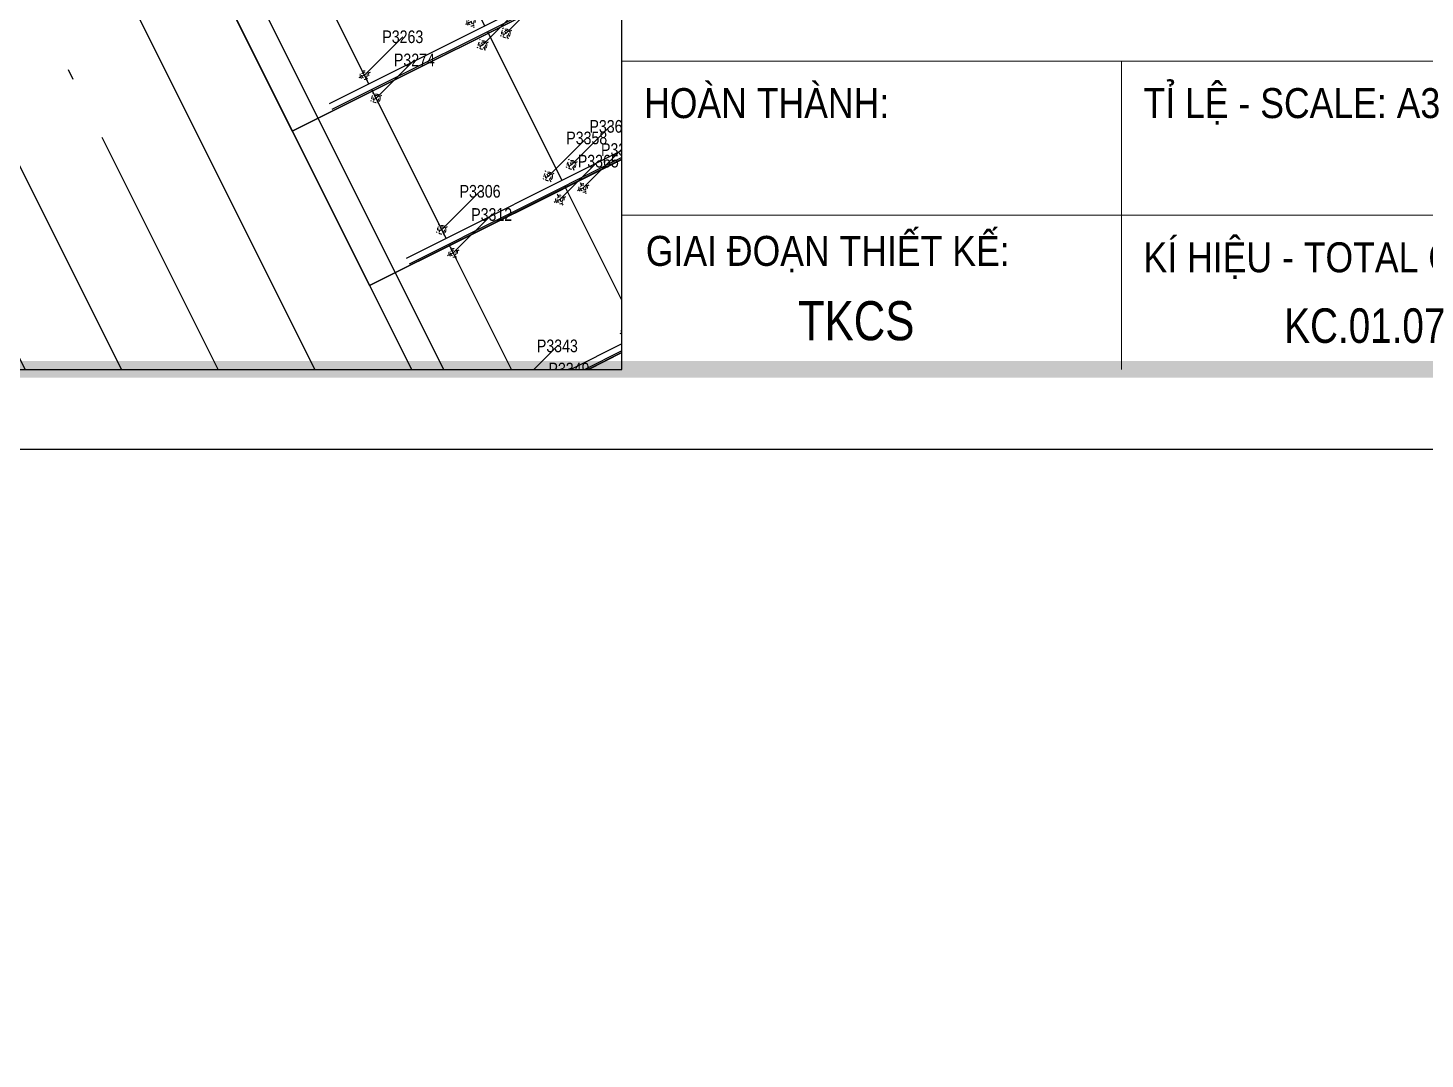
# Model space of a CAD drawing. Header units: millimetres. Extents: x 0 to 571985, y 0 to 2066666.
# Drawn here: x 568750.43 to 568798.95, y 2064740.47 to 2064776.27 of the extents above; entities that cross this region are included whole.
import ezdxf
from ezdxf.enums import TextEntityAlignment as Align
from ezdxf.xclip import XClip

# ---------------------------------------------------------------- set-up
doc = ezdxf.new("R2010")
doc.units = ezdxf.units.MM
for name, pattern in [('ACAD_ISO10W100', [18.5, 12, -3, 0.5, -3]), ('CENTER', [3, 1.5, -0.5, 0.5, -0.5]), ('CENTER2', [1.125, 0.75, -0.125, 0.125, -0.125]), ('HIDDEN', [0.75, 0.5, -0.25]), ('Xref Grid (A1)$0$CENTER2', [1.125, 0.75, -0.125, 0.125, -0.125])]:
    doc.linetypes.add(name, pattern=pattern)
for name, color, linetype in [('01.AXIS', 160, 'CENTER2'), ('13.BEAM', 8, 'Continuous'), ('CDC.01.AXIS', 160, 'CENTER2'), ('ChiaLo', 128, 'CENTER'), ('datOlienke', 42, 'Continuous'), ('LogDg', 7, 'Continuous'), ('LoLK', 6, 'Continuous'), ('RANHGIOI', 2, 'HIDDEN'), ('TimDg', 222, 'Continuous'), ('ViaHeS', 32, 'Continuous'), ('Xref Grid (A1)$0$01.AXIS', 160, 'Xref Grid (A1)$0$CENTER2')]:
    doc.layers.add(name, color=color, linetype=linetype)
for name, color, linetype, lineweight in [('A-KY HIEU', 34, 'Continuous', 20), ('A-NET THAY', 125, 'Continuous', 18), ('A-TEXT', 7, 'Continuous', 18), ('A-TUONG', 255, 'Continuous', 35), ('boDnv', 54, 'Continuous', 25), ('E- RANH GIOI', 1, 'CENTER', 13), ('kata_text', 254, 'Continuous', 30)]:
    doc.layers.add(name, color=color, linetype=linetype, lineweight=lineweight)
doc.styles.add('A1-arial', font='arial.ttf')
doc.styles.add('AA - Arial - Regular', font='arial.ttf', dxfattribs={"height": 250})
doc.styles.add('Arial', font='arial.ttf')
doc.styles.add('kata_dim', font='vnrms.shx', dxfattribs={"width": 0.66, "oblique": 7})
doc.styles.add('kata_text', font='arial.ttf', dxfattribs={"width": 0.8})
doc.styles.add('rms', font='romans.shx', dxfattribs={"width": 0.7, "bigfont": 'vns.shx'})
doc.linetypes.add('ADL', pattern='A,0.125,-0.15,["++",rms,S=0.5,R=0,X=0,Y=-0.2245],-1.35,1.125', length=2.75)
doc.dimstyles.new('kata_dim_iso', dxfattribs={"dimtxt": 2.5, "dimasz": 1.5, "dimexe": 1.5, "dimexo": 2.5, "dimtad": 1, "dimdec": 0, "dimzin": 0, "dimdsep": 46, "dimtxsty": 'kata_dim', "dimblk": 'kata_block_ArchTick', "dimcen": 0.09, "dimdle": 1.2, "dimclrd": 8, "dimclre": 8, "dimclrt": 3, "dimadec": 0, "dimazin": 0, "dimtfac": 1, "dimtdec": 0, "dimtix": 1, "dimtofl": 0, "dimtmove": 0, "dimatfit": 3, "dimfxl": 3.75, "dimfxlon": 1, "dimtolj": 1, "dimtzin": 0, "dimarcsym": 0})

# ---------------------------------------------------------------- blocks, each defined once
blk = doc.blocks.new('A$C33BC4D2A')
at = {"layer": 'A-KY HIEU', "color": 0}
for p, q in [((353.662, -4.903), (353.662, -292.097)), ((353.662, -273.174), (414.985, -273.174)), ((384.324, -273.174), (384.324, -292.097)), ((353.662, -282.635), (414.985, -282.635))]:
    blk.add_line(p, q, dxfattribs=at)
at = {"layer": 'A-KY HIEU', "color": 0, "const_width": 1.022}
blk.add_lwpolyline([(14.345, -292.097), (14.345, -4.903), (414.985, -4.903), (414.985, -292.097)], close=True, dxfattribs=at)
at = {"layer": 'Defpoints', "color": 125}
blk.add_lwpolyline([(0, -297), (420, -297), (420, 0), (0, 0)], close=True, dxfattribs=at)
at = {"layer": 'A-TEXT', "style": 'Arial', "width": 0.85}
for s, p in [('HOÀN THÀNH:', (355.024, -276.678)), ('TỈ LỆ - SCALE: A3', (385.685, -276.678)), ('KÍ HIỆU - TOTAL CODE:', (385.685, -286.14))]:
    blk.add_text(s, height=1.83967, dxfattribs=at).set_placement(p)
blk.add_text('GIAI ĐOẠN THIẾT KẾ:', height=1.83967, dxfattribs=at).set_placement((355.131, -284.826), align=Align.MIDDLE_LEFT)
at = {"layer": 'A-TEXT', "color": 6, "style": 'A1-arial', "width": 0.8}
blk.add_text('TKCS', height=2.4, dxfattribs=at).set_placement((364.466, -290.312))
blk = doc.blocks.new('NEN')
at = {"layer": 'boDnv', "color": 10, "linetype": 'ADL', "ltscale": 0.25}
for points in [[(156.672, 80.693), (146.026, 101.979), (139.956, 104.181), (-3.204, 41.78), (-5.746, 35.822), (2.49, 13.482), (8.01, 11.127), (154.618, 75.032)], [(183.1, -44.001), (207.084, -30.046), (208.943, -23.819), (166.891, 60.261), (160.821, 62.463), (135.405, 51.385), (133.351, 45.723), (177.371, -42.291)], [(138.064, -70.202), (163.347, -55.493), (165.206, -49.265), (120.533, 40.055), (114.463, 42.257), (87.67, 30.578), (85.617, 24.916), (132.335, -68.493)], [(72.798, 19.248), (66.728, 21.45), (39.936, 9.771), (37.882, 4.109), (87.299, -94.695), (93.027, -96.404), (118.311, -81.695), (120.17, -75.467)]]:
    blk.add_lwpolyline(points, close=True, dxfattribs=at)
at = {"layer": 'ChiaLo', "ltscale": 5}
for points in [[(152.12, 92.029), (-2.661, 24.563)], [(196.229, -37.519), (148.388, 58.135)], [(116.573, 25.616), (108.915, 40.929)], [(151.192, -63.721), (100.653, 37.328)], [(100.475, 17.564), (92.391, 33.727)], [(90.637, 12.644), (126.412, 30.537)], [(149.1, 12), (183.533, 29.222)], [(93.32, 7.278), (129.095, 25.17)], [(151.784, 6.634), (186.217, 23.856)], [(96.004, 1.911), (131.779, 19.804)], [(154.468, 1.268), (188.901, 18.489)], [(106.156, -89.923), (52.918, 16.521)], [(98.688, -3.455), (134.463, 14.438)], [(157.151, -4.099), (191.585, 13.123)], [(101.372, -8.821), (137.147, 9.072)], [(159.835, -9.465), (194.269, 7.757)], [(162.519, -14.831), (196.953, 2.391)], [(106.74, -19.554), (142.515, -1.661)], [(165.203, -20.197), (199.637, -2.976)], [(109.424, -24.92), (145.199, -7.027)], [(167.887, -25.564), (202.321, -8.342)], [(112.108, -30.286), (147.883, -12.393)], [(170.571, -30.93), (205.004, -13.708)], [(114.792, -35.652), (150.567, -17.76)]]:
    blk.add_lwpolyline(points, dxfattribs=at)
at = {"layer": 'datOlienke'}
for points in [[(157.758, 80.756), (146.742, 102.783), (139.922, 105.257), (-3.967, 42.538), (-6.821, 35.849), (1.701, 12.732), (8.014, 10.038), (155.411, 74.287)], [(183.229, -45.083), (207.929, -30.712), (210.015, -23.726), (167.607, 61.065), (160.787, 63.539), (134.612, 52.13), (132.265, 45.66), (176.67, -43.125)], [(138.192, -71.285), (164.192, -56.158), (166.277, -49.172), (121.249, 40.859), (114.429, 43.333), (86.877, 31.323), (84.53, 24.853), (131.634, -69.327)], [(73.514, 20.052), (66.694, 22.526), (39.142, 10.516), (36.795, 4.047), (86.598, -95.529), (93.156, -97.487), (119.156, -82.36), (121.241, -75.374)]]:
    blk.add_lwpolyline(points, close=True, dxfattribs=at)
at = {"layer": 'LogDg'}
blk.add_lwpolyline([(34.296, -348.766, -0.124666), (14.114, -339.771, 0.262937), (-5.331, -336.771, -0.009345), (-40.959, -349.473), (-145.868, -384.68, 0.405257), (-155.456, -403.235), (-146.557, -432.72), (-158.046, -436.187), (-166.572, -407.936, 0.423227), (-185.704, -398.049), (-272.077, -427.035, 0.40652), (-277.181, -436.964), (-262.947, -483.397), (-271.552, -486.035), (-285.593, -440.232, 0.421949), (-295.787, -434.992), (-422.26, -477.436, 0.346831), (-427.684, -485.726), (-426.662, -497.249, 0.109851), (-417.21, -527.045), (-422.398, -530.058, -0.109851), (-432.639, -497.779), (-433.194, -491.512, 0.484967), (-443.708, -484.634), (-484.199, -498.222, 0.36701), (-492.228, -511.51), (-484.402, -560.012), (-490.326, -560.967), (-497.433, -516.92, 0.457512), (-512.889, -507.388), (-525.337, -511.314, 0.375227), (-533.554, -524.795, 0.049445), (-523.248, -562.118), (-518.404, -576.577), (-525.515, -578.96), (-530.307, -564.659, -0.044276), (-540.221, -530.036, 0.448349), (-555.614, -520.863), (-568.853, -525.038), (-576.072, -502.149), (-552.391, -494.681, 0.333336), (-544.003, -482.976), (-545.865, -397.305, 0.120559), (-569.998, -307.198), (-621.979, -219.712, 0.334943), (-635.359, -214.239), (-686.931, -227.855), (-689.803, -216.977), (-647.957, -205.93, 0.498191), (-640.704, -188.198), (-654.378, -165.183, -0.144979), (-668.853, -108.061), (-659.845, 118.23, 0.428088), (-671.924, 130.707), (-689.222, 130.58), (-689.305, 141.83), (-670.344, 141.969, 0.400474), (-658.442, 153.492), (-657.828, 168.904), (-656.06, 189.374), (-648.588, 188.728), (-650.341, 168.432), (-650.889, 154.678, 0.425345), (-638.921, 142.201), (-621.613, 142.328, 0.402651), (-609.707, 153.94), (-609.387, 163.859, -0.019867), (-608.227, 179.942), (-606.8, 192.652), (-600.838, 191.983), (-602.264, 179.273, 0.019867), (-603.39, 163.665), (-603.676, 154.802, 0.425871), (-591.594, 142.415), (-548.362, 142.733), (-548.28, 131.483), (-592.887, 131.155, 0.401789), (-604.791, 119.578), (-607.754, 35.571, -0.005984), (-607.983, 30.718, 0.462462), (-599.177, 22.287), (-555.377, 26.801), (-554.762, 20.832), (-603.242, 15.836, 0.355613), (-610.381, 8.689), (-613.794, -24.838, 0.475348), (-605.015, -33.606), (-508.268, -23.636, 0.016072), (-476.806, -19.368, 0.37392), (-470.138, -11.259), (-470.705, 9.348), (-464.707, 9.513), (-464.235, -7.648, 0.461916), (-454.747, -15.288), (-421.581, -8.993, 0.020567), (-382.015, 0.216), (-299.764, 22.963, 0.415004), (-292.798, 35.293), (-296.969, 50.218), (-285.412, 53.448), (-281.218, 38.439, 0.413423), (-268.921, 31.492), (-169.968, 58.858, 0.427702), (-164.496, 69.052), (-169.623, 84.754), (-163.92, 86.616), (-158.479, 69.956, 0.400853), (-148.742, 64.729), (-123.897, 71.6, 0.437327), (-113.795, 91.173), (-114.462, 93.013), (-128.551, 136.154), (-105.736, 143.605), (-91.769, 100.833), (-90.91, 98.466, 0.429754), (-70.957, 89.772, 0.001079), (-63.934, 92.766, 0.001474), (-62.342, 93.454), (-47.534, 99.909, 0.386536), (-43.126, 109.726), (-48.301, 125.574), (-42.598, 127.436), (-38.076, 113.59, 0.442444), (-27.275, 108.739), (111.617, 169.28, 0.414214), (115.754, 179.811), (109.361, 194.478), (114.861, 196.875), (121.255, 182.208, 0.414214), (131.785, 178.071), (252.97, 230.894), (276.872, 241.312), (291.579, 249.057, 0.419837), (295.267, 261.365), (290.95, 269.196), (301.459, 274.99), (306.058, 266.648, 0.408717), (318.136, 263.031), (326.546, 267.464), (332.148, 256.836), (324.233, 252.656, 0.419466), (320.555, 240.352), (397.092, 101.523, 0.433643), (408.413, 98.649), (440.787, 119.386), (444.023, 114.334), (410.428, 92.813, 0.395048), (407.737, 82.215), (451.056, 3.639, -0.005576), (472.219, -35.781, 0.422017), (490.066, -41.118), (502.995, -33.918), (514.672, -54.886), (500.295, -62.892, 0.404193), (495.052, -80.181), (502.502, -94.711), (491.824, -100.186), (485.095, -87.061, 0.424556), (467.192, -81.64), (316.164, -165.913), (307.211, -171.115, 0.396001), (304.075, -181.611), (326.147, -225.742), (318.098, -229.768), (296.726, -187.038, 0.432664), (285.552, -183.699), (178.072, -246.148, 0.389772), (174.86, -256.488), (194.1, -297.126), (188.677, -299.693), (170.231, -260.733, 0.439085), (158.982, -257.239), (145.496, -265.075, -0.013452), (97.701, -291.151, 0.262926), (86.853, -307.563, -0.162068), (76.015, -333.842, 0.270323), (72.318, -353.653), (79.981, -375.074), (57.383, -383.157), (49.72, -361.737, 0.270325), (34.296, -348.766)], format="xyb", dxfattribs=at)
for points in [[(309.754, 235.089, 0.408612), (297.679, 238.707), (282.072, 230.488), (138.648, 167.972, 0.429738), (134.69, 157.06), (183.991, 58.487, 0.427514), (195.044, 55.079), (351.711, 142.498, 0.412716), (354.819, 153.347)], [(-1.168, 12.049), (-9.545, 35.211, -0.395588), (-5.218, 45.265), (140.335, 108.71, -0.398858), (150.687, 104.955), (161.697, 82.941, -0.429738), (157.739, 72.029), (9.552, 7.436, -0.433088)], [(133.661, 54.988), (161.2, 66.992, -0.398858), (171.552, 63.237), (214.134, -21.902, -0.395833), (211.002, -32.395), (185.019, -47.512, -0.432836), (173.841, -44.175), (129.703, 44.076, -0.429738)], [(81.968, 23.269), (128.805, -70.377, 0.432836), (139.983, -73.714), (165.966, -58.597, 0.395833), (169.098, -48.104), (123.817, 42.43, 0.398858), (113.466, 46.185), (85.926, 34.181, 0.429738)], [(83.769, -96.579), (34.233, 2.462, -0.429738), (38.192, 13.375), (65.731, 25.379, -0.398858), (76.083, 21.623), (124.061, -74.306, -0.395833), (120.929, -84.799), (94.947, -99.916, -0.432836)]]:
    blk.add_lwpolyline(points, format="xyb", close=True, dxfattribs=at)
at = {"layer": 'LoLK'}
for points in [[(140.126, 54.534), (134.612, 52.13), (132.265, 45.66), (138.364, 33.465), (148.202, 38.386)], [(121.249, 40.859), (114.429, 43.333), (108.915, 40.929), (116.573, 25.616), (126.412, 30.537)], [(108.915, 40.929), (100.653, 37.328), (108.524, 21.59), (116.573, 25.616)], [(100.653, 37.328), (92.391, 33.727), (100.475, 17.564), (108.524, 21.59)], [(92.391, 33.727), (86.877, 31.323), (84.53, 24.853), (90.637, 12.644), (100.475, 17.564)], [(129.095, 25.17), (126.412, 30.537), (108.524, 21.59), (111.208, 16.224)], [(164.303, 26.313), (146.416, 17.366), (149.1, 12), (166.987, 20.946)], [(131.779, 19.804), (129.095, 25.17), (111.208, 16.224), (113.892, 10.858)], [(188.901, 18.489), (186.217, 23.856), (169.671, 15.58), (172.355, 10.214)], [(108.524, 21.59), (90.637, 12.644), (93.32, 7.278), (111.208, 16.224)], [(169.671, 15.58), (166.987, 20.946), (149.1, 12), (151.784, 6.634)], [(134.463, 14.438), (131.779, 19.804), (113.892, 10.858), (116.576, 5.491)], [(191.585, 13.123), (188.901, 18.489), (172.355, 10.214), (175.039, 4.848)], [(111.208, 16.224), (93.32, 7.278), (96.004, 1.911), (113.892, 10.858)], [(169.671, 15.58), (151.784, 6.634), (154.468, 1.268), (172.355, 10.214)], [(137.147, 9.072), (134.463, 14.438), (116.576, 5.491), (119.26, 0.125)], [(194.269, 7.757), (191.585, 13.123), (175.039, 4.848), (177.723, -0.519)], [(113.892, 10.858), (96.004, 1.911), (98.688, -3.455), (116.576, 5.491)], [(172.355, 10.214), (154.468, 1.268), (157.151, -4.099), (175.039, 4.848)], [(139.831, 3.705), (137.147, 9.072), (119.26, 0.125), (121.944, -5.241)], [(196.953, 2.391), (194.269, 7.757), (177.723, -0.519), (180.407, -5.885)], [(175.039, 4.848), (157.151, -4.099), (159.835, -9.465), (177.723, -0.519)], [(142.515, -1.661), (139.831, 3.705), (121.944, -5.241), (124.628, -10.607)], [(199.637, -2.976), (196.953, 2.391), (180.407, -5.885), (183.091, -11.251)], [(180.407, -5.885), (177.723, -0.519), (159.835, -9.465), (162.519, -14.831)], [(145.199, -7.027), (142.515, -1.661), (124.628, -10.607), (127.311, -15.974)], [(202.321, -8.342), (199.637, -2.976), (183.091, -11.251), (185.775, -16.617)], [(180.407, -5.885), (162.519, -14.831), (165.203, -20.197), (183.091, -11.251)], [(147.883, -12.393), (145.199, -7.027), (127.311, -15.974), (129.995, -21.34)], [(205.004, -13.708), (202.321, -8.342), (185.775, -16.617), (188.459, -21.984)], [(183.091, -11.251), (165.203, -20.197), (167.887, -25.564), (185.775, -16.617)], [(150.567, -17.76), (147.883, -12.393), (129.995, -21.34), (132.679, -26.706)], [(185.775, -16.617), (167.887, -25.564), (170.571, -30.93), (188.459, -21.984)], [(153.251, -23.126), (150.567, -17.76), (132.679, -26.706), (135.363, -32.072)]]:
    blk.add_lwpolyline(points, close=True, dxfattribs=at)
at = {"layer": 'RANHGIOI', "color": 1, "ltscale": 9, "const_width": 1}
blk.add_lwpolyline([(460, -51.299, 0.006594), (435.293, -5.051), (303.078, 234.769), (284.672, 225.077), (-55.993, 76.586), (-56.839, 76.223, -0.005137), (-90.743, 62.093), (-377.217, -17.133, -0.020567), (-418.225, -26.678), (-463.443, -35.259, -0.021218), (-506.422, -41.541), (-623.638, -53.62), (-626.464, -70.884, 0.128574), (-620.42, -135.36), (-615.505, -148.86, 0.039408), (-607.143, -167.188), (-594.172, -190.555), (-547.57, -259.493, -0.11987), (-522.704, -326.397), (-507.917, -451.947), (-504.475, -473.277), (-499.271, -471.636), (-50.48, -321.024, 0.050684), (130.425, -239.135), (301.319, -139.843)], format="xyb", close=True, dxfattribs=at)
at = {"layer": 'TimDg', "linetype": 'ACAD_ISO10W100', "ltscale": 0.75}
blk.add_lwpolyline([(-618.456, -41.023), (-507.652, -29.604, 0.021218), (-465.681, -23.47), (-420.462, -14.888, 0.020567), (-380.415, -5.567), (-94.607, 73.475, 0.005041), (-61.569, 87.252, 0.001474), (-59.945, 87.954), (279.472, 235.9), (307.904, 250.872)], format="xyb", dxfattribs=at)
for points in [[(335.549, -254.599), (124.099, 168.176)], [(170.944, 74.512), (-58.789, -25.625)], [(176.4, -55.997), (121.833, 53.105)], [(131.363, -82.199), (74.098, 32.298)], [(26.363, 11.491), (109.634, -155.002)]]:
    blk.add_lwpolyline(points, dxfattribs=at)
at = {"layer": 'ViaHeS', "elevation": 0}
blk.add_lwpolyline([(-483.362, -504.27), (-441.21, -490.124), (-436.029, -493.514), (-435.627, -498.044, 0.109851), (-424.993, -531.564), (-414.615, -525.539, -0.109851), (-423.674, -496.984), (-424.342, -489.445), (-420.001, -483.006), (-295.249, -441.14), (-289.043, -444.33), (-275.854, -487.354), (-258.645, -482.078), (-271.972, -438.601), (-268.698, -432.23), (-181.634, -403.012), (-172.975, -407.486), (-163.79, -437.92), (-140.813, -430.986), (-150.211, -399.847), (-145.597, -390.918), (-39.026, -355.153, 0.008545), (-6.235, -343.522, -0.249193), (12.375, -345.964, 0.09975), (30.772, -354.181, -0.256949), (45.215, -366.957), (51.733, -385.178), (85.63, -373.053), (79.112, -354.831, -0.256949), (82.174, -335.793, 0.136918), (92.607, -310.438, -0.249193), (103.308, -295.017, 0.012659), (148.511, -270.262), (162.157, -262.333), (168.62, -264.341), (185.966, -300.977), (196.811, -295.842), (179.033, -258.291), (181.216, -251.26), (287.384, -189.574), (293.944, -191.534), (314.073, -231.781), (330.172, -223.729), (309.538, -182.474), (311.625, -175.49), (319.134, -171.127), (408.277, -121.386), (412.274, -122.589), (434.351, -165.321), (442.347, -161.19), (420.137, -118.201), (421.38, -114.074), (470.335, -86.758), (479.641, -89.576), (486.485, -102.924), (507.841, -91.973), (500.499, -77.654), (503.421, -68.019), (517.591, -60.128), (500.076, -28.676), (486.971, -35.974), (477.625, -33.17, 0.0056), (456.311, 6.536), (412.324, 86.322), (414.12, 93.398), (444.832, 113.071), (439.977, 120.649), (409.766, 101.296), (403.142, 102.978), (327.714, 239.794), (330.524, 249.193), (334.945, 251.528), (323.749, 272.772), (318.926, 270.23), (309.354, 273.096), (306.713, 277.887), (285.696, 266.299), (288.11, 261.921), (285.295, 252.529), (274.271, 246.724), (129.387, 183.571), (122.806, 186.157), (117.612, 198.074), (106.611, 193.279), (111.806, 181.362), (109.22, 174.781), (26.33, 138.65), (-29.869, 114.154), (-36.004, 116.909), (-39.746, 128.368), (-51.153, 124.642), (-47.055, 112.092), (-50.086, 105.341), (-75.921, 94.08), (-84.511, 97.937), (-100.033, 145.467), (-134.254, 134.292), (-118.657, 86.529), (-123.231, 78.009), (-150.258, 70.535), (-156.629, 73.955), (-161.068, 87.547), (-172.475, 83.822), (-168.207, 70.753), (-171.474, 64.667), (-269.546, 37.545), (-275.711, 41.028), (-279.634, 55.063), (-302.748, 48.603), (-298.843, 34.63), (-302.316, 28.482), (-383.614, 5.999, -0.020567), (-422.7, -3.099), (-456.246, -9.465), (-461.296, -5.399), (-461.708, 9.595), (-473.703, 9.265), (-473.239, -7.637), (-478.028, -13.489, -0.015955), (-508.883, -17.667), (-606.147, -27.691), (-610.614, -23.229), (-607.49, 7.461), (-602.01, 12.947), (-554.455, 17.848), (-555.685, 29.785), (-600.448, 25.172), (-605.043, 29.645, 0.007073), (-604.756, 35.466), (-601.912, 116.095), (-594.665, 123.142), (-548.221, 123.483), (-548.421, 150.733), (-593.42, 150.402), (-600.493, 157.35, -0.027886), (-599.283, 178.939), (-597.857, 191.648), (-609.782, 192.987), (-611.208, 180.277, 0.019867), (-612.385, 163.955), (-612.597, 157.389), (-619.823, 150.342), (-639.316, 150.198), (-646.998, 158.133), (-646.598, 168.196), (-644.852, 188.405), (-659.796, 189.697), (-661.572, 169.14), (-662.014, 158.023), (-670.332, 149.97), (-689.364, 149.83), (-689.163, 122.58), (-671.417, 122.71), (-663.736, 114.776), (-672.6, -107.912, 0.144979), (-657.602, -167.099), (-644.687, -188.836), (-648.335, -197.756), (-691.845, -209.242), (-684.889, -235.59), (-633.86, -222.118), (-622.039, -226.953), (-573.255, -309.058, -0.120474), (-549.614, -397.387), (-547.842, -478.902), (-555.298, -489.306), (-577.876, -496.427), (-567.048, -530.76), (-552.743, -526.248), (-543.713, -531.719, 0.042979), (-533.836, -565.928), (-529.071, -580.151), (-514.848, -575.386), (-519.719, -560.846, -0.045576), (-529.315, -527.166), (-523.005, -516.87), (-508.247, -512.215), (-500.456, -517.02), (-493.287, -561.445), (-481.44, -559.534), (-488.883, -513.408), (-483.362, -504.27)], format="xyb", dxfattribs=at)
at = {"layer": 'ViaHeS'}
for points in [[(157.758, 80.756), (146.742, 102.783), (139.922, 105.257), (-3.967, 42.538), (-6.821, 35.849), (1.701, 12.732), (8.014, 10.038), (155.411, 74.287)], [(183.229, -45.083), (207.929, -30.712), (210.015, -23.726), (167.607, 61.065), (160.787, 63.539), (134.612, 52.13), (132.265, 45.66), (176.67, -43.125)], [(138.192, -71.285), (164.192, -56.158), (166.277, -49.172), (121.249, 40.859), (114.429, 43.333), (86.877, 31.323), (84.53, 24.853), (131.634, -69.327)], [(73.514, 20.052), (66.694, 22.526), (39.142, 10.516), (36.795, 4.047), (86.598, -95.529), (93.156, -97.487), (119.156, -82.36), (121.241, -75.374)]]:
    blk.add_lwpolyline(points, close=True, dxfattribs=at)
blk = doc.blocks.new('NEN M01')
at = {"layer": 'datOlienke'}
blk.add_lwpolyline([(4.737, 4.993), (3.439, 29.587), (-1.824, 34.58), (-158.789, 34.58), (-164.078, 29.588), (-165.502, 4.992), (-160.791, 0), (0, 0)], close=True, dxfattribs=at)
blk = doc.blocks.new('A$C758D662A')
at = {"linetype": 'HIDDEN', "ltscale": 500}
for radius in [300, 200]:
    blk.add_circle((0, 0), radius, dxfattribs=at)
at = {"layer": 'CDC.01.AXIS', "ltscale": 200}
for p, q in [((437, 0), (-437, 0)), ((0, 437), (0, -437))]:
    blk.add_line(p, q, dxfattribs=at)
blk = doc.blocks.new('pile Plan')
at = {"xscale": 0.5, "yscale": 0.5, "zscale": 0.5}
for p in [(340, 14779), (5440.000004, 14779), (340, 9630), (5440.000004, 9630), (340, 8730), (5440.000004, 8730), (340, 5040), (5440.000004, 5040), (340, 4140), (5440.000004, 4140), (340, -1), (5440.000004, -1)]:
    blk.add_blockref('A$C758D662A', p, dxfattribs=at)
blk = doc.blocks.new('a5 sao - 2')
at = {"layer": 'Xref Grid (A1)$0$01.AXIS', "ltscale": 500}
for p, q in [((-5.89, -1.086), (-5.89, -18.434)), ((-0.11, -1.086), (-0.11, -18.434)), ((-5.89, -2.11), (-0.11, -2.11)), ((-5.89, -7.62), (-0.11, -7.62)), ((-5.89, -12.39), (-0.11, -12.39)), ((-5.89, -16.89), (-0.11, -16.89))]:
    blk.add_line(p, q, dxfattribs=at)
at = {"xscale": 0.001, "yscale": 0.001, "zscale": 0.001}
blk.add_blockref('pile Plan', (-5.89, -16.89), dxfattribs=at)
blk = doc.blocks.new('a1 sao - 2')
at = {"layer": 'Xref Grid (A1)$0$01.AXIS', "ltscale": 500}
for p, q in [((0.11, -1.086), (0.11, -18.434)), ((5.89, -1.086), (5.89, -18.434)), ((0.11, -2.11), (5.89, -2.11)), ((0.11, -7.62), (5.89, -7.62)), ((0.11, -12.39), (5.89, -12.39)), ((0.11, -16.89), (5.89, -16.89))]:
    blk.add_line(p, q, dxfattribs=at)
at = {"xscale": 0.001, "yscale": 0.001, "zscale": 0.001}
blk.add_blockref('pile Plan', (0.11, -16.89), dxfattribs=at)
blk = doc.blocks.new('NEN NO1')
at = {"layer": 'datOlienke'}
blk.add_lwpolyline([(4.684, 4.99), (2.881, 33.51), (-2.435, 38.5), (-97.24, 38.5), (-102.503, 33.507), (-104.007, 4.993), (-99.271, 0), (0, 0)], close=True, dxfattribs=at)
at = {"layer": 'LoLK'}
for points in [[(-49.635, 38.5), (-55.635, 38.5), (-55.635, 20), (-49.635, 20)], [(-43.635, 38.5), (-49.635, 38.5), (-49.635, 20), (-43.635, 20)], [(-37.635, 38.5), (-43.635, 38.5), (-43.635, 20), (-37.635, 20)], [(-31.635, 38.5), (-37.635, 38.5), (-37.635, 20), (-31.635, 20)], [(-25.635, 38.5), (-31.635, 38.5), (-31.635, 20), (-25.635, 20)], [(-19.635, 38.5), (-25.635, 38.5), (-25.635, 20), (-19.635, 20)], [(-13.635, 38.5), (-19.635, 38.5), (-19.635, 20), (-13.635, 20)], [(-67.635, 20), (-67.635, 0), (-61.635, 0), (-61.635, 20)], [(-55.635, 20), (-61.635, 20), (-61.635, 0), (-55.635, 0)], [(-55.635, 20), (-55.635, 0), (-49.635, 0), (-49.635, 20)], [(-49.635, 20), (-49.635, 0), (-43.635, 0), (-43.635, 20)], [(-43.635, 20), (-43.635, 0), (-37.635, 0), (-37.635, 20)], [(-31.635, 20), (-37.635, 20), (-37.635, 0), (-31.635, 0)], [(-31.635, 20), (-31.635, 0), (-25.635, 0), (-25.635, 20)], [(-25.635, 20), (-25.635, 0), (-19.635, 0), (-19.635, 20)], [(-19.635, 20), (-19.635, 0), (-13.635, 0), (-13.635, 20)], [(-103.69, 11), (-104.007, 4.993), (-99.271, 0), (-85.635, 0), (-85.635, 11)]]:
    blk.add_lwpolyline(points, close=True, dxfattribs=at)
blk = doc.blocks.new('A12.2')
at = {"layer": '01.AXIS', "ltscale": 500}
for p, q in [((0.11, -0.998), (0.11, -16.443)), ((5.89, -0.998), (5.89, -16.443)), ((0.11, -2.11), (5.89, -2.11)), ((0.11, -6.91), (5.89, -6.91)), ((0.11, -10.59), (5.89, -10.59)), ((0.11, -15.39), (5.89, -15.39))]:
    blk.add_line(p, q, dxfattribs=at)
at = {"yscale": 0.0005, "zscale": 0.0005}
for p, xscale in [((0.45, -2.11), 0.0005), ((5.55, -2.11), 0.0005), ((0.45, -6.55), -0.0005), ((5.55, -6.55), 0.0005), ((0.45, -7.45), -0.0005), ((5.55, -7.45), 0.0005), ((0.45, -10.05), -0.0005), ((5.55, -10.05), 0.0005), ((0.45, -10.95), -0.0005), ((5.55, -10.95), 0.0005), ((5.55, -15.39), 0.0005)]:
    blk.add_blockref('A$C758D662A', p, dxfattribs=dict(at, xscale=xscale))
blk = doc.blocks.new('A18 - 2')
at = {"layer": '01.AXIS', "ltscale": 500}
for p, q in [((0.11, -0.998), (0.11, -16.443)), ((5.89, -0.998), (5.89, -16.443)), ((0.11, -2.11), (5.89, -2.11)), ((0.11, -6.91), (5.89, -6.91)), ((0.11, -10.59), (5.89, -10.59))]:
    blk.add_line(p, q, dxfattribs=at)
at = {"yscale": 0.0005, "zscale": 0.0005}
for p, xscale in [((0.45, -2.11), 0.0005), ((5.55, -2.11), 0.0005), ((0.45, -6.55), -0.0005), ((5.55, -6.55), 0.0005), ((0.45, -7.45), -0.0005), ((5.55, -7.45), 0.0005), ((0.45, -10.05), -0.0005), ((5.55, -10.05), 0.0005), ((0.45, -10.95), -0.0005), ((5.55, -10.95), 0.0005)]:
    blk.add_blockref('A$C758D662A', p, dxfattribs=dict(at, xscale=xscale))
blk = doc.blocks.new('A1 - 2')
at = {"layer": 'Xref Grid (A1)$0$01.AXIS', "ltscale": 500}
for p, q in [((0.11, -1.086), (0.11, -18.434)), ((5.89, -1.086), (5.89, -18.434)), ((0.11, -2.11), (5.89, -2.11)), ((0.11, -7.62), (5.89, -7.62)), ((0.11, -12.39), (5.89, -12.39)), ((0.11, -16.89), (5.89, -16.89))]:
    blk.add_line(p, q, dxfattribs=at)
at = {"xscale": 0.001, "yscale": 0.001, "zscale": 0.001}
blk.add_blockref('pile Plan', (0.11, -16.89), dxfattribs=at)
blk = doc.blocks.new('A5 - 2')
at = {"layer": 'Xref Grid (A1)$0$01.AXIS', "ltscale": 500}
for p, q in [((0.11, -1.086), (0.11, -18.434)), ((5.89, -1.086), (5.89, -18.434)), ((0.11, -2.11), (5.89, -2.11)), ((0.11, -7.62), (5.89, -7.62)), ((0.11, -12.39), (5.89, -12.39)), ((0.11, -16.89), (5.89, -16.89))]:
    blk.add_line(p, q, dxfattribs=at)
at = {"xscale": 0.001, "yscale": 0.001, "zscale": 0.001}
blk.add_blockref('pile Plan', (0.11, -16.89), dxfattribs=at)
blk = doc.blocks.new('kata_block_ArchTick')
at = {"color": 8}
blk.add_line((1, 0), (-1, 0), dxfattribs=at)
at = {"color": 8, "const_width": 0.15}
blk.add_lwpolyline([(-0.5, -0.5), (0.5, 0.5)], dxfattribs=at)
blk = doc.blocks.new('NEN K02')
at = {"layer": 'datOlienke'}
blk.add_lwpolyline([(-109.225, 40), (-114.488, 35.007), (-116.072, 4.993), (-111.335, 0), (0, 0), (4.684, 4.99), (2.786, 35.01), (-2.53, 40)], close=True, dxfattribs=at)
blk = doc.blocks.new('T2 CUM A7')
at = {"layer": '01.AXIS', "ltscale": 500}
for p, q in [((0.11, 0.914), (0.11, -14.466)), ((7.89, 0.914), (7.89, -14.466)), ((8.11, 0.914, 0), (8.11, -14.322, 0)), ((14.89, 0.914, 0), (14.89, -14.322, 0)), ((19.11, 0.914, 0), (19.11, -13.297, 0)), ((25.89, 0.914, 0), (25.89, -13.297, 0)), ((26.11, 0.914, 0), (26.11, -13.543, 0)), ((33.89, 0.914, 0), (33.89, -13.543, 0)), ((0.05, -0.11), (7.89, -0.11)), ((14.94, -0.11, 0), (8.11, -0.11, 0)), ((19.05, -0.11, 0), (25.89, -0.11, 0)), ((26.11, -0.11, 0), (33.89, -0.11, 0)), ((26.11, -3.71, 0), (33.89, -3.71, 0)), ((19.11, -4.11, 0), (25.89, -4.11, 0)), ((14.89, -4.41, 0), (8.11, -4.41, 0)), ((0.11, -5.21), (7.89, -5.21)), ((26.11, -7.28, 0), (33.89, -7.28, 0)), ((19.11, -8.13, 0), (25.89, -8.13, 0)), ((14.89, -8.43, 0), (8.11, -8.43, 0)), ((0.11, -8.81), (7.89, -8.81)), ((30.014, -11.32, 0), (33.89, -11.32, 0)), ((26.11, -11.7, 0), (29.38, -11.7, 0)), ((0.11, -12.85), (7.89, -12.85))]:
    blk.add_line(p, q, dxfattribs=at)
at = {"layer": '01.AXIS', "ltscale": 500, "elevation": 0}
for points in [[(19.11, -12.153), (25.89, -11.724)], [(14.89, -12.41), (8.11, -12.84)]]:
    blk.add_lwpolyline(points, dxfattribs=at)
at = {"layer": '13.BEAM', "ltscale": 500}
blk.add_line((7.442, -13.011), (7.443, -13.011), dxfattribs=at)
at = {"yscale": 0.0005, "zscale": 0.0005}
for p, xscale in [((26.45, 0.34), 0.0005), ((33.85, 0.34), 0.0005), ((0.2, -0.11), 0.0005), ((7.55, -0.11), -0.0005), ((8.45, -0.11, 0), 0.0005), ((14.79, -0.11, 0), -0.0005), ((19.2, -0.11, 0), 0.0005), ((25.55, -0.11, 0), -0.0005), ((30.17, -0.11, 0), 0.0005), ((26.45, -0.56), 0.0005), ((33.85, -0.56), 0.0005), ((26.45, -3.32), 0.0005), ((33.89, -3.32), 0.0005), ((8.45, -3.82, 0), 0.0005), ((14.89, -3.82, 0), -0.0005), ((19.11, -3.66, 0), 0.0005), ((25.55, -3.66, 0), -0.0005), ((19.11, -4.56, 0), 0.0005), ((25.55, -4.56, 0), -0.0005), ((26.45, -4.22), 0.0005), ((33.89, -4.22), 0.0005), ((0.11, -4.71), 0.0005), ((8.45, -4.72, 0), 0.0005), ((14.89, -4.72, 0), -0.0005), ((0.11, -5.61), 0.0005), ((26.45, -6.87), 0.0005), ((33.89, -6.87, 0), 0.0005), ((8.45, -7.84, 0), 0.0005), ((14.89, -7.845, 0), -0.0005), ((19.11, -7.54, 0), 0.0005), ((25.55, -7.54, 0), -0.0005), ((26.45, -7.77), 0.0005), ((33.89, -7.77, 0), 0.0005), ((0.11, -8.22), 0.0005), ((7.55, -8.22), -0.0005), ((19.11, -8.44, 0), 0.0005), ((25.55, -8.44, 0), -0.0005), ((8.45, -8.74, 0), 0.0005), ((14.89, -8.745, 0), -0.0005), ((0.11, -9.12), 0.0005), ((7.55, -9.12), -0.0005), ((33.89, -9.267), 0.0005), ((26.45, -11.25, 0), 0.0005), ((31.457, -11.32, 0), 0.0005), ((32.357, -11.32, 0), 0.0005), ((0.11, -11.64), 0.0005), ((25.55, -11.725, 0), -0.0005), ((19.21, -12.15, 0), 0.0005), ((26.45, -12.15, 0), 0.0005), ((14.793, -12.42, 0), -0.0005), ((7.55, -12.873), -0.0005), ((8.45, -12.856, 0), 0.0005)]:
    blk.add_blockref('A$C758D662A', p, dxfattribs=dict(at, xscale=xscale))
at = {"yscale": 0.0005, "zscale": 0.0005, "rotation": 270}
for p, xscale in [((5.41, -0.11), 0.0005), ((6.31, -0.11), 0.0005), ((7.55, -4.86), -0.0005), ((7.55, -5.76), -0.0005), ((1.47, -13.25), 0.0005), ((2.37, -13.25), 0.0005)]:
    blk.add_blockref('A$C758D662A', p, dxfattribs=dict(at, xscale=xscale))
blk = doc.blocks.new('*U101')
at = {"color": 0, "ltscale": 0.8, "style": 'kata_text', "width": 0.8}
blk.add_attdef('TEN', text='', height=2.2, dxfattribs=at).set_placement((6.67, 6.67), align=Align.MIDDLE_CENTER)
at = {"color": 0, "ltscale": 0.8, "style": 'kata_text', "width": 0.8, "flags": 1}
blk.add_attdef('CHU_THICH', text='', height=2.2, dxfattribs=at).set_placement((0, 0), align=Align.MIDDLE_CENTER)
at = {"layer": 'Defpoints'}
blk.add_leader([(0, 0), (6.67, 6.67)], dimstyle='kata_dim_iso', override={"dimasz": 0.6, "dimgap": 0.625, "dimtad": 0}, dxfattribs=at)
blk = doc.blocks.new('A$C1FE62408')
at = {"layer": 'kata_text', "xscale": 0.2, "yscale": 0.2, "zscale": 0.2}
for p, values in [((225.808, -50.305, 0.002), {'TEN': 'P3338'}), ((225.003, -50.708, 0.002), {'TEN': 'P3327'}), ((220.898, -51.755, 0.002), {'TEN': 'P3263'}), ((221.3, -52.56, 0.002), {'TEN': 'P3274'}), ((228.09, -54.866, 0.002), {'TEN': 'P3369'}), ((227.285, -55.269, 0.002), {'TEN': 'P3358'}), ((228.492, -55.671, 0.002), {'TEN': 'P3373'}), ((227.687, -56.074, 0.002), {'TEN': 'P3365'}), ((223.581, -57.121, 0.002), {'TEN': 'P3306'}), ((223.984, -57.926, 0.002), {'TEN': 'P3312'}), ((226.265, -62.487, 0.002), {'TEN': 'P3343'}), ((226.668, -63.292, 0.002), {'TEN': 'P3349'})]:
    blk.add_blockref('*U101', p, dxfattribs=at).add_auto_attribs(values)

msp = doc.modelspace()

# ---------------------------------------------------------------- block references
at = {"layer": 'E- RANH GIOI', "xscale": 0.5657142857142857, "yscale": 0.5657142857142857, "zscale": 0.5657142857142857}
msp.add_blockref('A$C33BC4D2A', (568570.984, 2064929.657, 0), dxfattribs=at)

# ---------------------------------------------------------------- texts
at = {"layer": 'A-TEXT', "style": 'AA - Arial - Regular', "width": 0.8}
msp.add_text('KC.01.07', height=1.2, dxfattribs=at).set_placement((568796.855, 2064765.932, 0), align=Align.MIDDLE_CENTER)

# ---------------------------------------------------------------- next in the draw order: block references
at = {"layer": 'boDnv', "extrusion": (-2.4685e-06, 4.62064e-06, 1)}
ref = msp.add_blockref('NEN', (568544.928, 2065197.155, 8.139), dxfattribs=at)
XClip(ref).set_block_clipping_path([(32.8938420893, -97.8240763277), (224.8504747745, 64.6452423008)])

# ---------------------------------------------------------------- next in the draw order: block references
ref = msp.add_blockref('NEN', (568483.379, 2065111.116, 8.139), dxfattribs=at)
XClip(ref).set_block_clipping_path([(93.6907124412, -149.492137952), (237.6581869551, -27.6401489815)])

# ---------------------------------------------------------------- next in the draw order: block references
ref = msp.add_blockref('NEN', (568610.509, 2064760.686, 8.137), dxfattribs=at)
XClip(ref).set_block_clipping_path([(-31.4097990375, 3.7274613923), (160.5468336476, 166.1967800197)])

# ---------------------------------------------------------------- next in the draw order: linework, layer by layer
at = {"layer": 'E- RANH GIOI', "elevation": 0}
msp.add_lwpolyline([(568579.099, 2064926.883), (568771.056, 2064926.883), (568771.056, 2064764.414), (568579.099, 2064764.414)], close=True, dxfattribs=at)

# ---------------------------------------------------------------- next in the draw order: block references
at = {"layer": 'A-NET THAY', "extrusion": (-2.4685e-06, 4.62064e-06, 1)}
ref = msp.add_blockref('a5 sao - 2', (568737.818, 2064744.715, 8.137), dxfattribs=dict(at, xscale=-0.9999476230159847, yscale=0.9999476230159846, zscale=0.9999476230159847, rotation=116.5718179021276))
XClip(ref).set_block_clipping_path([(-88.6209070308, 133.149515412), (-2.7505171015, -38.5405692593), (-148.0665224977, -111.2200257962), (-233.936912427, 60.4700588754)])
ref = msp.add_blockref('a5 sao - 2', (568732.45, 2064755.447, 8.137), dxfattribs=dict(at, xscale=0.9999476230159845, yscale=0.9999476230159845, zscale=0.9999476230159845, rotation=116.5718179021275))
XClip(ref).set_block_clipping_path([(76.6209070305, 133.1495154123), (-9.2494828985, -38.5405692593), (136.0665224977, -111.220025796), (221.9369124267, 60.4700588756)])
ref = msp.add_blockref('a1 sao - 2', (568740.502, 2064739.349, 8.137), dxfattribs=dict(at, xscale=-0.9999476230159847, yscale=0.9999476230159846, zscale=0.9999476230159847, rotation=116.5718179021276))
XClip(ref).set_block_clipping_path([(-94.6209070317, 133.149515412), (-8.7505171024, -38.5405692593), (-154.0665224986, -111.2200257962), (-239.9369124279, 60.4700588754)])
ref = msp.add_blockref('a5 sao - 2', (568743.186, 2064733.983, 8.137), dxfattribs=dict(at, xscale=0.9999476230159845, yscale=0.9999476230159845, zscale=0.9999476230159845, rotation=116.5718179021275))
XClip(ref).set_block_clipping_path([(100.6209070324, 133.1495154123), (14.7505171034, -38.5405692593), (160.0665224995, -111.220025796), (245.9369124286, 60.4700588756)])
ref = msp.add_blockref('a1 sao - 2', (568740.502, 2064739.349, 8.137), dxfattribs=dict(at, xscale=0.9999476230159845, yscale=0.9999476230159845, zscale=0.9999476230159845, rotation=116.5718179021275))
XClip(ref).set_block_clipping_path([(94.6209070315, 133.1495154114), (8.7505171024, -38.5405692603), (154.0665224986, -111.2200257969), (239.9369124277, 60.4700588747)])
ref = msp.add_blockref('A12.2', (568782.862, 2064770.902, 8.137), dxfattribs=dict(at, xscale=-0.9999476230159847, yscale=0.9999476230159846, zscale=0.9999476230159847, rotation=116.5718179021276))
XClip(ref).set_block_clipping_path([(-85.3484371537, 185.1522391571), (0.5219527755, 13.4621544858), (-144.7940526207, -59.2173020511), (-230.6644425499, 112.4727826205)])
ref = msp.add_blockref('A12.2', (568782.862, 2064770.902, 8.137), dxfattribs=dict(at, xscale=0.9999476230159845, yscale=0.9999476230159845, zscale=0.9999476230159845, rotation=116.5718179021275))
XClip(ref).set_block_clipping_path([(85.3484371544, 185.1522391564), (-0.5219527746, 13.4621544848), (144.7940526216, -59.2173020518), (230.6644425506, 112.4727826198)])
ref = msp.add_blockref('A18 - 2', (568788.229, 2064760.17, 8.137), dxfattribs=dict(at, xscale=0.9999476230159845, yscale=0.9999476230159845, zscale=0.9999476230159845, rotation=116.5718179021275))
XClip(ref).set_block_clipping_path([(97.3484371535, 185.1522391574), (11.4780472245, 13.4621544858), (156.7940526207, -59.2173020509), (242.6644425497, 112.4727826207)])
ref = msp.add_blockref('A12.2', (568793.597, 2064749.438, 8.137), dxfattribs=dict(at, xscale=-0.9999476230159847, yscale=0.9999476230159846, zscale=0.9999476230159847, rotation=116.5718179021276))
XClip(ref).set_block_clipping_path([(-109.3484371537, 185.1522391562), (-23.4780472245, 13.4621544848), (-168.7940526207, -59.2173020521), (-254.6644425499, 112.4727826195)])
ref = msp.add_blockref('A18 - 2', (568788.229, 2064760.17, 8.137), dxfattribs=dict(at, xscale=-0.9999476230159847, yscale=0.9999476230159846, zscale=0.9999476230159847, rotation=116.5718179021276))
XClip(ref).set_block_clipping_path([(-97.3484371537, 185.1522391571), (-11.4780472245, 13.4621544858), (-156.7940526207, -59.2173020511), (-242.6644425499, 112.4727826205)])
ref = msp.add_blockref('A12.2', (568793.597, 2064749.438, 8.137), dxfattribs=dict(at, xscale=0.9999476230159845, yscale=0.9999476230159845, zscale=0.9999476230159845, rotation=116.5718179021275))
XClip(ref).set_block_clipping_path([(109.3484371535, 185.1522391564), (23.4780472245, 13.4621544848), (168.7940526207, -59.2173020518), (254.6644425497, 112.4727826198)])
ref = msp.add_blockref('A18 - 2', (568798.964, 2064738.706, 8.137), dxfattribs=dict(at, xscale=0.9999476230159845, yscale=0.9999476230159845, zscale=0.9999476230159845, rotation=116.5718179021275))
XClip(ref).set_block_clipping_path([(121.3484371544, 185.1522391564), (35.4780472254, 13.4621544848), (180.7940526216, -59.2173020518), (266.6644425506, 112.4727826198)])
ref = msp.add_blockref('A1 - 2', (568798.891, 2064738.852, 8.137), dxfattribs=dict(at, xscale=-0.9999476230159845, yscale=0.9999476230159846, zscale=0.9999476230159847, rotation=296.5718179021275))
XClip(ref).set_block_clipping_path([(121.1854632727, -185.1522391567), (35.3150733435, -13.4621544851), (180.6310787397, 59.2173020518), (266.5014686689, -112.4727826198)])
ref = msp.add_blockref('A1 - 2', (568788.156, 2064760.316, 8.137), dxfattribs=dict(at, xscale=0.9999476230159845, yscale=0.9999476230159845, zscale=0.9999476230159845, rotation=296.5718179021275))
XClip(ref).set_block_clipping_path([(-97.1854632737, -185.1522391562), (-11.3150733444, -13.4621544848), (-156.6310787406, 59.2173020523), (-242.5014686699, -112.4727826193)])
ref = msp.add_blockref('A5 - 2', (568793.524, 2064749.584, 8.137), dxfattribs=dict(at, xscale=0.9999476230159845, yscale=0.9999476230159845, zscale=0.9999476230159845, rotation=296.5718179021275))
XClip(ref).set_block_clipping_path([(-109.1854632727, -185.1522391562), (-23.3150733435, -13.4621544848), (-168.6310787397, 59.2173020523), (-254.5014686689, -112.4727826193)])
ref = msp.add_blockref('A1 - 2', (568788.156, 2064760.316, 8.137), dxfattribs=dict(at, xscale=-0.9999476230159845, yscale=0.9999476230159846, zscale=0.9999476230159847, rotation=296.5718179021275))
XClip(ref).set_block_clipping_path([(97.1854632737, -185.1522391567), (11.3150733444, -13.4621544851), (156.6310787406, 59.2173020518), (242.5014686699, -112.4727826198)])
ref = msp.add_blockref('A5 - 2', (568793.524, 2064749.584, 8.137), dxfattribs=dict(at, xscale=-0.9999476230159845, yscale=0.9999476230159846, zscale=0.9999476230159847, rotation=296.5718179021275))
XClip(ref).set_block_clipping_path([(109.1854632727, -185.1522391567), (23.3150733435, -13.4621544851), (168.6310787397, 59.2173020518), (254.5014686689, -112.4727826198)])
ref = msp.add_blockref('A1 - 2', (568777.421, 2064781.78, 8.137), dxfattribs=dict(at, xscale=0.9999476230159845, yscale=0.9999476230159845, zscale=0.9999476230159845, rotation=296.5718179021275))
XClip(ref).set_block_clipping_path([(-73.1854632737, -185.1522391562), (12.6849266556, -13.4621544848), (-132.6310787406, 59.2173020523), (-218.5014686699, -112.4727826193)])
ref = msp.add_blockref('A5 - 2', (568782.789, 2064771.048, 8.137), dxfattribs=dict(at, xscale=0.9999476230159845, yscale=0.9999476230159845, zscale=0.9999476230159845, rotation=296.5718179021275))
XClip(ref).set_block_clipping_path([(-85.1854632737, -185.1522391571), (0.6849266556, -13.4621544858), (-144.6310787406, 59.2173020514), (-230.5014686699, -112.4727826202)])
ref = msp.add_blockref('A1 - 2', (568777.421, 2064781.78, 8.137), dxfattribs=dict(at, xscale=-0.9999476230159845, yscale=0.9999476230159846, zscale=0.9999476230159847, rotation=296.5718179021275))
XClip(ref).set_block_clipping_path([(73.1854632737, -185.1522391567), (-12.6849266556, -13.4621544851), (132.6310787406, 59.2173020518), (218.5014686699, -112.4727826198)])
ref = msp.add_blockref('A5 - 2', (568782.789, 2064771.048, 8.137), dxfattribs=dict(at, xscale=-0.9999476230159845, yscale=0.9999476230159846, zscale=0.9999476230159847, rotation=296.5718179021275))
XClip(ref).set_block_clipping_path([(85.1854632737, -185.1522391576), (-0.6849266556, -13.462154486), (144.6310787406, 59.2173020509), (230.5014686699, -112.4727826207)])
at = {"layer": 'E- RANH GIOI'}
ref = msp.add_blockref('A$C1FE62408', (568541.216, 2064826.382, 0), dxfattribs=at)
XClip(ref).set_block_clipping_path([(37.8825987218, -61.9685442341), (229.8392314075, 100.5007743929)])
at = {"layer": 'LoLK', "extrusion": (-2.4685e-06, 4.62064e-06, 1)}
ref = msp.add_blockref('NEN M01', (568765.92, 2064834.973, 8.137), dxfattribs=dict(at, rotation=23.55167177513295))
XClip(ref).set_block_clipping_path([(-199.4527212675, 9.9675645088), (-23.4860583085, -66.7336894502), (41.4327741091, 82.2019499785), (-134.5338888499, 158.9032039375)])
ref = msp.add_blockref('NEN NO1', (568787.177, 2064717.566, 8.137), dxfattribs=dict(at, xscale=0.9999476230159845, yscale=0.9999476230159845, zscale=0.9999476230159845, rotation=296.5718179021275))
XClip(ref).set_block_clipping_path([(-134.9838490128, -165.1522391571), (-49.1134590835, 6.5378455142), (-194.4294644797, 79.2173020514), (-280.2998544089, -92.4727826202)])

# ---------------------------------------------------------------- next in the draw order: block references
at = {"layer": 'boDnv', "extrusion": (-2.4685e-06, 4.62064e-06, 1)}
ref = msp.add_blockref('NEN', (568664.676, 2064734.958, 8.136), dxfattribs=at)
XClip(ref).set_block_clipping_path([(-87.407349835, -162.2384400622), (104.5492828501, 0.2308785664)])

# ---------------------------------------------------------------- next in the draw order: block references
at = {"layer": 'A-NET THAY', "extrusion": (-2.4685e-06, 4.62064e-06, 1)}
ref = msp.add_blockref('a1 sao - 2', (568773.199, 2064756.549, 8.136), dxfattribs=dict(at, xscale=-0.9999476230159847, yscale=0.9999476230159846, zscale=0.9999476230159847, rotation=116.5718179021276))
XClip(ref).set_block_clipping_path([(76.772423116, 257.4785400303), (162.6428130451, 85.7884553589), (17.3268076479, 13.1089988218), (-68.5435822811, 184.7990834932)])
ref = msp.add_blockref('a5 sao - 2', (568775.882, 2064751.183, 8.136), dxfattribs=dict(at, xscale=0.9999476230159845, yscale=0.9999476230159845, zscale=0.9999476230159845, rotation=116.5718179021275))
XClip(ref).set_block_clipping_path([(-70.772423117, 257.4785400315), (-156.642813046, 85.7884553601), (-11.3268076491, 13.1089988227), (74.5435822799, 184.7990834943)])
ref = msp.add_blockref('A1 - 2', (568773.199, 2064756.549, 8.136), dxfattribs=dict(at, xscale=0.9999476230159845, yscale=0.9999476230159845, zscale=0.9999476230159845, rotation=296.5718179021275))
XClip(ref).set_block_clipping_path([(76.7724231158, -257.4785400303), (162.6428130451, -85.7884553589), (17.3268076482, -13.1089988216), (-68.5435822809, -184.7990834932)])
ref = msp.add_blockref('a5 sao - 2', (568781.25, 2064740.451, 8.136), dxfattribs=dict(at, xscale=-0.9999476230159847, yscale=0.9999476230159846, zscale=0.9999476230159847, rotation=116.5718179021276))
XClip(ref).set_block_clipping_path([(58.772423117, 257.4785400312), (144.642813046, 85.7884553599), (-0.6731923511, 13.1089988227), (-86.5435822802, 184.7990834941)])
ref = msp.add_blockref('A5 - 2', (568778.566, 2064745.817, 8.136), dxfattribs=dict(at, xscale=-0.9999476230159845, yscale=0.9999476230159846, zscale=0.9999476230159847, rotation=296.5718179021275))
XClip(ref).set_block_clipping_path([(-64.7724231167, -257.4785400317), (-150.642813046, -85.7884553601), (-5.3268076491, -13.108998823), (80.5435822799, -184.7990834943)])
ref = msp.add_blockref('a1 sao - 2', (568783.934, 2064735.085, 8.136), dxfattribs=dict(at, xscale=0.9999476230159845, yscale=0.9999476230159845, zscale=0.9999476230159845, rotation=116.5718179021275))
XClip(ref).set_block_clipping_path([(-52.772423116, 257.4785400315), (-138.6428130451, 85.7884553601), (6.6731923518, 13.1089988227), (92.5435822809, 184.7990834943)])
ref = msp.add_blockref('A5 - 2', (568778.566, 2064745.817, 8.136), dxfattribs=dict(at, xscale=0.9999476230159845, yscale=0.9999476230159845, zscale=0.9999476230159845, rotation=296.5718179021275))
XClip(ref).set_block_clipping_path([(64.7724231167, -257.4785400312), (150.642813046, -85.7884553599), (5.3268076491, -13.1089988225), (-80.5435822799, -184.7990834941)])
ref = msp.add_blockref('a1 sao - 2', (568783.934, 2064735.085, 8.136), dxfattribs=dict(at, xscale=-0.9999476230159847, yscale=0.9999476230159846, zscale=0.9999476230159847, rotation=116.5718179021276))
XClip(ref).set_block_clipping_path([(52.772423116, 257.4785400312), (138.6428130451, 85.7884553599), (-6.6731923521, 13.1089988227), (-92.5435822811, 184.7990834941)])
at = {"layer": 'A-TUONG', "extrusion": (-2.4685e-06, 4.62064e-06, 1)}
ref = msp.add_blockref('T2 CUM A7', (568757.1, 2064750.733, 8.136), dxfattribs=dict(at, xscale=-0.9999476230159848, yscale=0.9999476230159846, zscale=0.9999476230159847, rotation=206.5718179021274))
XClip(ref).set_block_clipping_path([(-240.4785400319, 78.7724231163), (-68.7884553603, 164.6428130453), (3.8910011768, 19.3268076484), (-167.7990834946, -66.5435822806)])
at = {"layer": 'LoLK', "extrusion": (-2.4685e-06, 4.62064e-06, 1)}
ref = msp.add_blockref('NEN M01', (568820.087, 2064809.245, 8.136), dxfattribs=dict(at, rotation=23.55167177513295))
XClip(ref).set_block_clipping_path([(-317.1016640943, -119.7981181378), (-141.1350011351, -196.4993720967), (-76.216168717, -47.5637326671), (-252.1828316762, 29.1375212919)])
ref = msp.add_blockref('NEN NO1', (568841.344, 2064691.838, 8.136), dxfattribs=dict(at, xscale=0.9999476230159845, yscale=0.9999476230159845, zscale=0.9999476230159845, rotation=296.5718179021275))
XClip(ref).set_block_clipping_path([(-11.5905188653, -289.4812637763), (74.279871064, -117.7911791049), (-71.0361343329, -45.1117225676), (-156.9065242619, -216.8018072392)])
ref = msp.add_blockref('NEN K02', (568751.274, 2064639.429, 8.136), dxfattribs=dict(at, xscale=0.9999476230159845, yscale=0.9999476230159845, zscale=0.9999476230159845, rotation=296.5718179021275))
XClip(ref).set_block_clipping_path([(-18.1735955873, -185.4758162743), (67.696794342, -13.7857316029), (-77.6192110549, 58.8937249344), (-163.4896009839, -112.7963597372)])

# ---------------------------------------------------------------- next in the draw order: block references
at = {"layer": 'boDnv', "extrusion": (-2.4685e-06, 4.62064e-06, 1)}
ref = msp.add_blockref('NEN', (568580.171, 2064500.218, 8.135), dxfattribs=at)
XClip(ref).set_block_clipping_path([(-6.148244485, -205.1000866138), (109.0257351261, -107.6184954375)])

doc.saveas('drawing.dxf')
